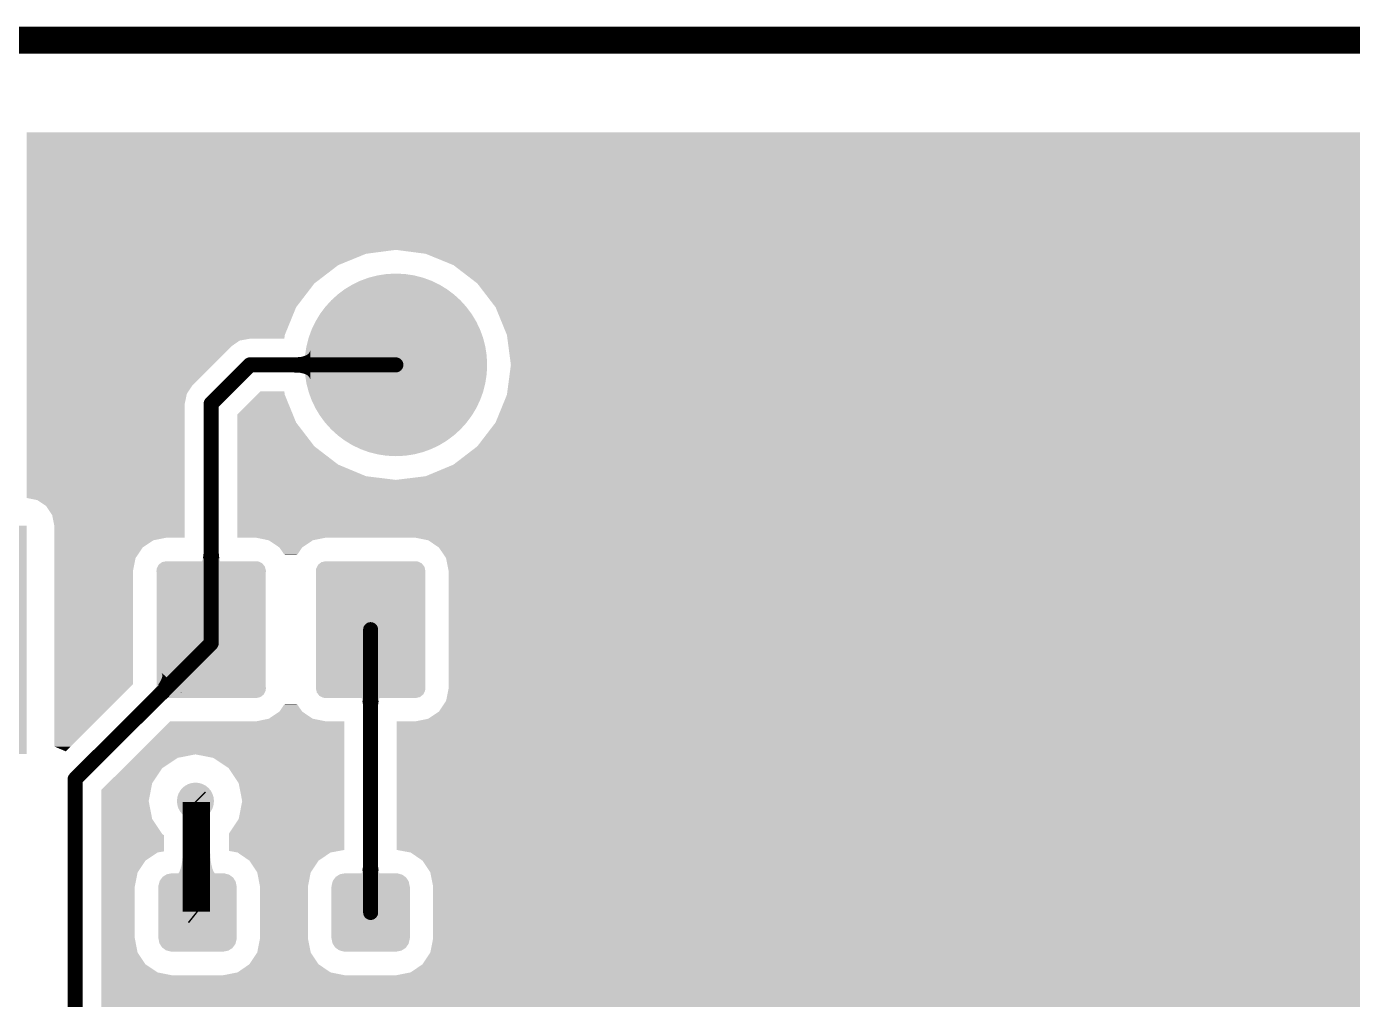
# Model space of a CAD drawing. Header units: millimetres. Extents: x -0.01 to 2.37, y -0.01 to 1.58.
# Drawn here: x 1.245 to 1.818, y 1.16 to 1.581 of the extents above; entities that cross this region are included whole.
import ezdxf

# ---------------------------------------------------------------- set-up
doc = ezdxf.new("R2010")
doc.units = ezdxf.units.MM
doc.layers.get('0').update_dxf_attribs({"linetype": 'CONTINUOUS', "lineweight": 0})
for name, color, linetype, lineweight in [('PCB_KUR_GKO', 130, 'CONTINUOUS', 0), ('PCB_KUR_GPT', 8, 'CONTINUOUS', 0), ('PCB_KUR_GTL', 30, 'CONTINUOUS', 0), ('PCB_KUR_GTP', 254, 'CONTINUOUS', 0), ('PCB_KUR_GTS', 254, 'CONTINUOUS', 0), ('PCB_KUR_TXT', 254, 'CONTINUOUS', 0)]:
    doc.layers.add(name, color=color, linetype=linetype, lineweight=lineweight)

# ---------------------------------------------------------------- blocks, each defined once
blk = doc.blocks.new('CUSTOM_35')
for points in [[(-0.01495, 0.0112), (-0.01489, 0.01188), (0.01495, 0.0112), (0.01479, 0.01188)], [(-0.01489, 0.01188), (-0.01445, 0.01287), (0.01479, 0.01188), (0.01456, 0.01287)], [(-0.01445, 0.01287), (-0.0142, 0.01345), (0.01456, 0.01287), (0.01407, 0.01345)], [(-0.0142, 0.01345), (-0.01331, 0.0142), (0.01407, 0.01345), (0.01345, 0.0142)], [(-0.01331, 0.0142), (-0.01287, 0.01456), (0.01345, 0.0142), (0.01264, 0.01456)], [(-0.01287, 0.01456), (-0.01146, 0.01489), (0.01264, 0.01456), (0.01188, 0.01489)], [(-0.01146, 0.01489), (-0.0112, 0.01495), (0.01188, 0.01489), (0.0112, 0.01495)], [(-0.01495, -0.0112), (-0.01495, 0.0112), (0.01495, -0.0112), (0.01495, 0.0112)], [(-0.01479, -0.01188), (-0.01495, -0.0112), (0.01489, -0.01188), (0.01495, -0.0112)], [(-0.01456, -0.01287), (-0.01479, -0.01188), (0.01445, -0.01287), (0.01489, -0.01188)], [(-0.01407, -0.01345), (-0.01456, -0.01287), (0.0142, -0.01345), (0.01445, -0.01287)], [(-0.01345, -0.0142), (-0.01407, -0.01345), (0.01331, -0.0142), (0.0142, -0.01345)], [(-0.01264, -0.01456), (-0.01345, -0.0142), (0.01287, -0.01456), (0.01331, -0.0142)], [(-0.01188, -0.01489), (-0.01264, -0.01456), (0.01146, -0.01489), (0.01287, -0.01456)], [(-0.0112, -0.01495), (-0.01188, -0.01489), (0.0112, -0.01495), (0.01146, -0.01489)]]:
    blk.add_solid(points)
blk = doc.blocks.new('CUSTOM_5')
for points in [[(-0.02165, 0.0254), (-0.02152, 0.02613), (0.02165, 0.0254), (0.02142, 0.02613)], [(-0.02165, -0.0254), (-0.02165, 0.0254), (0.02165, -0.0254), (0.02165, 0.0254)], [(-0.02152, 0.02613), (-0.02114, 0.02664), (0.02142, 0.02613), (0.02126, 0.02664)], [(-0.02114, 0.02664), (-0.02074, 0.02716), (0.02126, 0.02664), (0.02057, 0.02716)], [(-0.02074, 0.02716), (-0.0199, 0.02742), (0.02057, 0.02716), (0.02023, 0.02742)], [(-0.0199, 0.02742), (-0.0195, 0.02755), (0.02023, 0.02742), (0.0195, 0.02755)], [(-0.02142, -0.02613), (-0.02165, -0.0254), (0.02152, -0.02613), (0.02165, -0.0254)], [(-0.02126, -0.02664), (-0.02142, -0.02613), (0.02114, -0.02664), (0.02152, -0.02613)], [(-0.02057, -0.02716), (-0.02126, -0.02664), (0.02074, -0.02716), (0.02114, -0.02664)], [(-0.02023, -0.02742), (-0.02057, -0.02716), (0.0199, -0.02742), (0.02074, -0.02716)], [(-0.0195, -0.02755), (-0.02023, -0.02742), (0.0195, -0.02755), (0.0199, -0.02742)]]:
    blk.add_solid(points)
blk = doc.blocks.new('ROUND_72')
h = blk.add_hatch(color=256)
edge = h.paths.add_edge_path(flags=0)
edge.add_arc((0, 0), 0.0375, 0, 360)
blk = doc.blocks.new('SQUARE_15')
blk.add_solid([(0.0315, 0.0315), (0.0315, -0.0315), (-0.0315, 0.0315), (-0.0315, -0.0315)])
blk = doc.blocks.new('ROUND_16')
h = blk.add_hatch(color=256)
edge = h.paths.add_edge_path(flags=0)
edge.add_arc((0, 0), 0.008, 0, 360)
blk = doc.blocks.new('ROUND_3')
h = blk.add_hatch(color=256)
edge = h.paths.add_edge_path(flags=0)
edge.add_arc((0, 0), 0.0059, 0, 360)
blk = doc.blocks.new('ROUND_7')
h = blk.add_hatch(color=256)
edge = h.paths.add_edge_path(flags=0)
edge.add_arc((0, 0), 0.00325, 0, 360)
blk = doc.blocks.new('CUSTOM_76')
for points in [[(-0.0169, 0.0112), (-0.01689, 0.0116), (0.0169, 0.0112), (0.01682, 0.0116)], [(-0.01689, 0.0116), (-0.01644, 0.01329), (0.01682, 0.0116), (0.0165, 0.01329)], [(-0.01644, 0.01329), (-0.01634, 0.01365), (0.0165, 0.01329), (0.01627, 0.01365)], [(-0.01634, 0.01365), (-0.01529, 0.01509), (0.01627, 0.01365), (0.01537, 0.01509)], [(-0.01529, 0.01509), (-0.01509, 0.01537), (0.01537, 0.01509), (0.01498, 0.01537)], [(-0.01509, 0.01537), (-0.01354, 0.01634), (0.01498, 0.01537), (0.01365, 0.01634)], [(-0.01354, 0.01634), (-0.01329, 0.0165), (0.01365, 0.01634), (0.01305, 0.0165)], [(-0.01329, 0.0165), (-0.01127, 0.01689), (0.01305, 0.0165), (0.0116, 0.01689)], [(-0.01127, 0.01689), (-0.0112, 0.0169), (0.0116, 0.01689), (0.0112, 0.0169)], [(-0.0112, 0.0169), (-0.0112, 0.01695), (0.0112, 0.0169), (0.0112, 0.01695)], [(-0.01695, -0.0112), (-0.01695, 0.0112), (0.01695, -0.0112), (0.01695, 0.0112)], [(-0.01682, -0.0116), (-0.0169, -0.0112), (0.01689, -0.0116), (0.0169, -0.0112)], [(-0.0165, -0.01329), (-0.01682, -0.0116), (0.01644, -0.01329), (0.01689, -0.0116)], [(-0.01627, -0.01365), (-0.0165, -0.01329), (0.01634, -0.01365), (0.01644, -0.01329)], [(-0.01537, -0.01509), (-0.01627, -0.01365), (0.01529, -0.01509), (0.01634, -0.01365)], [(-0.01498, -0.01537), (-0.01537, -0.01509), (0.01509, -0.01537), (0.01529, -0.01509)], [(-0.01365, -0.01634), (-0.01498, -0.01537), (0.01354, -0.01634), (0.01509, -0.01537)], [(-0.01305, -0.0165), (-0.01365, -0.01634), (0.01329, -0.0165), (0.01354, -0.01634)], [(-0.0116, -0.01689), (-0.01305, -0.0165), (0.01127, -0.01689), (0.01329, -0.0165)], [(-0.0112, -0.0169), (-0.0116, -0.01689), (0.0112, -0.0169), (0.01127, -0.01689)], [(-0.0112, -0.01695), (-0.0112, -0.0169), (0.0112, -0.01695), (0.0112, -0.0169)]]:
    blk.add_solid(points)
blk = doc.blocks.new('CUSTOM_22')
for points in [[(-0.02198, 0.0286), (-0.02127, 0.02915), (0.02214, 0.0286), (0.02105, 0.02915)], [(-0.02127, 0.02915), (-0.02008, 0.02942), (0.02105, 0.02915), (0.02053, 0.02942)], [(-0.02008, 0.02942), (-0.0195, 0.02955), (0.02053, 0.02942), (0.0195, 0.02955)], [(-0.02365, 0.0254), (-0.02352, 0.02643), (0.02365, 0.0254), (0.02342, 0.02643)], [(-0.02364, 0.02508), (-0.02365, 0.0254), (0.02364, 0.02508), (0.02365, 0.0254)], [(-0.0236, 0.02476), (-0.02364, 0.02508), (0.0236, 0.02476), (0.02364, 0.02508)], [(-0.0236, -0.02476), (-0.0236, 0.02476), (0.0236, -0.02476), (0.0236, 0.02476)], [(-0.02352, 0.02643), (-0.02314, 0.02717), (0.02342, 0.02643), (0.02325, 0.02717)], [(-0.02314, 0.02717), (-0.0227, 0.02804), (0.02325, 0.02717), (0.02257, 0.02804)], [(-0.0227, 0.02804), (-0.02198, 0.0286), (0.02257, 0.02804), (0.02214, 0.0286)], [(-0.02365, -0.0254), (-0.02364, -0.02508), (0.02365, -0.0254), (0.02364, -0.02508)], [(-0.02342, -0.02643), (-0.02365, -0.0254), (0.02352, -0.02643), (0.02365, -0.0254)], [(-0.02364, -0.02508), (-0.0236, -0.02476), (0.02364, -0.02508), (0.0236, -0.02476)], [(-0.02325, -0.02717), (-0.02342, -0.02643), (0.02314, -0.02717), (0.02352, -0.02643)], [(-0.02257, -0.02804), (-0.02325, -0.02717), (0.0227, -0.02804), (0.02314, -0.02717)], [(-0.02214, -0.0286), (-0.02257, -0.02804), (0.02198, -0.0286), (0.0227, -0.02804)], [(-0.02105, -0.02915), (-0.02214, -0.0286), (0.02127, -0.02915), (0.02198, -0.0286)], [(-0.02053, -0.02942), (-0.02105, -0.02915), (0.02008, -0.02942), (0.02127, -0.02915)], [(-0.0195, -0.02955), (-0.02053, -0.02942), (0.0195, -0.02955), (0.02008, -0.02942)]]:
    blk.add_solid(points)
blk = doc.blocks.new('ROUND_87')
h = blk.add_hatch(color=256)
edge = h.paths.add_edge_path(flags=0)
edge.add_arc((0, 0), 0.03945, 0, 360)
blk = doc.blocks.new('SQUARE_26')
blk.add_solid([(0.03345, 0.03345), (0.03345, -0.03345), (-0.03345, 0.03345), (-0.03345, -0.03345)])
blk = doc.blocks.new('ROUND_8')
h = blk.add_hatch(color=256)
edge = h.paths.add_edge_path(flags=0)
edge.add_arc((0, 0), 0.005, 0, 360)
blk = doc.blocks.new('ROUND_12')
h = blk.add_hatch(color=256)
edge = h.paths.add_edge_path(flags=0)
edge.add_arc((0, 0), 0.0197, 0, 360)

msp = doc.modelspace()

# ---------------------------------------------------------------- linework, layer by layer
at = {"layer": 'PCB_KUR_GKO', "lineweight": 211, "const_width": 0.0118}
msp.add_lwpolyline([(0, 1.5748), (2.3622, 1.5748)], dxfattribs=at)
at = {"layer": 'PCB_KUR_GTL', "lineweight": 211}
for points, const_width in [([(1.3248, 1.4178), (1.3415, 1.4345)], 0.0065), ([(1.3415, 1.4345), (1.4046, 1.4345)], 0.0065), ([(1.3248, 1.3142), (1.3248, 1.4178)], 0.0065), ([(1.3937, 1.1979), (1.3937, 1.3201)], 0.0065), ([(1.266, 1.2555), (1.3248, 1.3142)], 0.0065), ([(1.266, 1.086), (1.266, 1.2555)], 0.0065), ([(1.318, 1.246), (1.3184, 1.2456)], 0.0118), ([(1.3184, 1.1983), (1.3184, 1.2456)], 0.0118), ([(1.3184, 1.1983), (1.3189, 1.1979)], 0.0118)]:
    msp.add_lwpolyline(points, dxfattribs=dict(at, const_width=const_width))
at = {"layer": 'PCB_KUR_GTL'}
for points in [[(1.245, 1.5303), (1.245, 1.535), (2.2178, 1.5303), (2.2161, 1.535)], [(1.245, 1.5267), (1.245, 1.5303), (2.2134, 1.5267), (2.2178, 1.5303)], [(1.245, 1.5159), (1.245, 1.5267), (2.2046, 1.5159), (2.2134, 1.5267)], [(1.245, 1.5036), (1.245, 1.5159), (2.198, 1.5036), (2.2046, 1.5159)], [(1.245, 1.4903), (1.245, 1.5036), (2.1939, 1.4903), (2.198, 1.5036)], [(1.245, 1.4842), (1.245, 1.4903), (2.19333, 1.4842), (2.1939, 1.4903)], [(1.245, 1.4825), (1.245, 1.4842), (1.3917, 1.4825), (1.4046, 1.4842)], [(1.4175, 1.4825), (1.4046, 1.4842), (2.19317, 1.4825), (2.19333, 1.4842)], [(1.245, 1.4776), (1.245, 1.4825), (1.3797, 1.4776), (1.3917, 1.4825)], [(1.4295, 1.4776), (1.4175, 1.4825), (2.19271, 1.4776), (2.19317, 1.4825)], [(1.245, 1.4697), (1.245, 1.4776), (1.3694, 1.4697), (1.3797, 1.4776)], [(1.43107, 1.4764), (1.4295, 1.4776), (2.1926, 1.4764), (2.19271, 1.4776)], [(1.4398, 1.4697), (1.43107, 1.4764), (2.19323, 1.4697), (2.1926, 1.4764)], [(1.245, 1.4594), (1.245, 1.4697), (1.3615, 1.4594), (1.3694, 1.4697)], [(1.44532, 1.4625), (1.4398, 1.4697), (2.1939, 1.4625), (2.19323, 1.4697)], [(1.4477, 1.4594), (1.44532, 1.4625), (2.19485, 1.4594), (2.1939, 1.4625)], [(1.245, 1.4474), (1.245, 1.4594), (1.3566, 1.4474), (1.3615, 1.4594)], [(1.45191, 1.4491), (1.4477, 1.4594), (2.198, 1.4491), (2.19485, 1.4594)], [(1.245, 1.4458), (1.245, 1.4474), (1.3564, 1.4458), (1.3566, 1.4474)], [(1.245, 1.445), (1.245, 1.4458), (1.3371, 1.445), (1.3415, 1.4458)], [(1.245, 1.4458), (1.245, 1.4458), (1.3415, 1.4458), (1.3564, 1.4458)], [(1.245, 1.4425), (1.245, 1.445), (1.3335, 1.4425), (1.3371, 1.445)], [(1.4526, 1.4474), (1.45191, 1.4491), (2.19891, 1.4474), (2.198, 1.4491)], [(1.454, 1.4368), (1.4526, 1.4474), (2.2046, 1.4368), (2.19891, 1.4474)], [(1.245, 1.4258), (1.245, 1.4425), (1.3168, 1.4258), (1.3335, 1.4425)], [(1.364, 1.438), (1.3649, 1.4383), (1.3677, 1.438), (1.3677, 1.4383)], [(1.3649, 1.4383), (1.3657, 1.4386), (1.3677, 1.4383), (1.3677, 1.4386)], [(1.3657, 1.4386), (1.3663, 1.4389), (1.3677, 1.4386), (1.3677, 1.4389)], [(1.3663, 1.4389), (1.3668, 1.4393), (1.3677, 1.4389), (1.3677, 1.4393)], [(1.3668, 1.4393), (1.3672, 1.4398), (1.3677, 1.4393), (1.3677, 1.4398)], [(1.3672, 1.4398), (1.3675, 1.4404), (1.3677, 1.4398), (1.3677, 1.4404)], [(1.3675, 1.4404), (1.3677, 1.441), (1.3677, 1.4404), (1.3677, 1.441)], [(1.3607, 1.4377), (1.362, 1.4378), (1.3677, 1.4377), (1.3677, 1.4378)], [(1.3607, 1.4312), (1.3607, 1.4377), (1.3677, 1.4312), (1.3677, 1.4377)], [(1.362, 1.4378), (1.3631, 1.4379), (1.3677, 1.4378), (1.3677, 1.4379)], [(1.3631, 1.4379), (1.364, 1.438), (1.3677, 1.4379), (1.3677, 1.438)], [(1.45318, 1.426), (1.4543, 1.4345), (2.2134, 1.426), (2.20647, 1.4345)], [(1.4543, 1.4345), (1.454, 1.4368), (2.20647, 1.4345), (2.2046, 1.4368)], [(1.3631, 1.4311), (1.362, 1.4312), (1.3677, 1.4311), (1.3677, 1.4312)], [(1.364, 1.4309), (1.3631, 1.4311), (1.3677, 1.4309), (1.3677, 1.4311)], [(1.3649, 1.4307), (1.364, 1.4309), (1.3677, 1.4307), (1.3677, 1.4309)], [(1.3657, 1.4304), (1.3649, 1.4307), (1.3677, 1.4304), (1.3677, 1.4307)], [(1.3663, 1.4301), (1.3657, 1.4304), (1.3677, 1.4301), (1.3677, 1.4304)], [(1.3668, 1.4296), (1.3663, 1.4301), (1.3677, 1.4296), (1.3677, 1.4301)], [(1.3672, 1.4292), (1.3668, 1.4296), (1.3677, 1.4292), (1.3677, 1.4296)], [(1.3675, 1.4286), (1.3672, 1.4292), (1.3677, 1.4286), (1.3677, 1.4292)], [(1.3677, 1.428), (1.3675, 1.4286), (1.3677, 1.428), (1.3677, 1.4286)], [(1.245, 1.4221), (1.245, 1.4258), (1.3143, 1.4221), (1.3168, 1.4258)], [(1.245, 1.4178), (1.245, 1.4221), (1.3134, 1.4178), (1.3143, 1.4221)], [(1.3361, 1.4131), (1.34468, 1.4216), (1.36007, 1.4131), (1.3566, 1.4216)], [(1.34468, 1.4216), (1.3462, 1.4231), (1.3566, 1.4216), (1.3564, 1.4231)], [(1.4508, 1.4172), (1.4526, 1.4216), (2.2242, 1.4172), (2.2188, 1.4216)], [(1.4526, 1.4216), (1.45318, 1.426), (2.2188, 1.4216), (2.2134, 1.426)], [(1.245, 1.377), (1.245, 1.4178), (1.3134, 1.377), (1.3134, 1.4178)], [(1.44811, 1.4106), (1.4508, 1.4172), (2.2365, 1.4106), (2.2242, 1.4172)], [(1.3361, 1.4096), (1.3361, 1.4131), (1.3615, 1.4096), (1.36007, 1.4131)], [(1.3361, 1.3993), (1.3361, 1.4096), (1.3694, 1.3993), (1.3615, 1.4096)], [(1.44532, 1.4065), (1.4477, 1.4096), (2.2499, 1.4065), (2.23977, 1.4096)], [(1.4477, 1.4096), (1.44811, 1.4106), (2.23977, 1.4096), (2.2365, 1.4106)], [(1.4398, 1.3993), (1.44433, 1.4052), (2.326, 1.3993), (2.326, 1.4052)], [(1.44433, 1.4052), (1.44532, 1.4065), (2.2638, 1.4052), (2.2499, 1.4065)], [(1.3361, 1.3914), (1.3361, 1.3993), (1.3797, 1.3914), (1.3694, 1.3993)], [(1.4295, 1.3914), (1.4398, 1.3993), (2.326, 1.3914), (2.326, 1.3993)], [(1.3361, 1.3864), (1.3361, 1.3914), (1.3917, 1.3864), (1.3797, 1.3914)], [(1.4175, 1.3864), (1.4295, 1.3914), (2.326, 1.3864), (2.326, 1.3914)], [(1.3361, 1.3848), (1.3361, 1.3864), (1.4046, 1.3848), (1.3917, 1.3864)], [(1.3361, 1.3598), (1.3361, 1.3848), (2.326, 1.3598), (2.326, 1.3848)], [(1.4046, 1.3848), (1.4175, 1.3864), (2.326, 1.3848), (2.326, 1.3864)], [(1.2496, 1.3761), (1.245, 1.377), (1.3134, 1.3761), (1.3134, 1.377)], [(1.2535, 1.3735), (1.2496, 1.3761), (1.3134, 1.3735), (1.3134, 1.3761)], [(1.2561, 1.3696), (1.2535, 1.3735), (1.3134, 1.3696), (1.3134, 1.3735)], [(1.257, 1.365), (1.2561, 1.3696), (1.3134, 1.365), (1.3134, 1.3696)], [(0.65, 1.2663), (0.65, 1.365), (1.245, 1.2663), (1.245, 1.365)], [(1.257, 1.3598), (1.257, 1.365), (1.3134, 1.3598), (1.3134, 1.365)], [(1.257, 1.3587), (1.257, 1.3598), (1.2998, 1.3587), (1.3053, 1.3598)], [(1.257, 1.3598), (1.257, 1.3598), (1.3053, 1.3598), (1.3134, 1.3598)], [(1.257, 1.3556), (1.257, 1.3587), (1.2952, 1.3556), (1.2998, 1.3587)], [(1.3497, 1.3587), (1.3443, 1.3598), (1.3687, 1.3587), (1.3742, 1.3598)], [(1.3543, 1.3556), (1.3497, 1.3587), (1.3641, 1.3556), (1.3687, 1.3587)], [(1.4186, 1.3587), (1.4132, 1.3598), (2.326, 1.3587), (2.326, 1.3598)], [(1.4232, 1.3556), (1.4186, 1.3587), (2.326, 1.3556), (2.326, 1.3587)], [(1.257, 1.351), (1.257, 1.3556), (1.2921, 1.351), (1.2952, 1.3556)], [(1.3214, 1.3519), (1.3215, 1.353), (1.3282, 1.3519), (1.3281, 1.353)], [(1.3215, 1.353), (1.3215, 1.3542), (1.3281, 1.353), (1.328, 1.3542)], [(1.3564, 1.3525), (1.3543, 1.3556), (1.362, 1.3525), (1.3641, 1.3556)], [(1.357, 1.3523), (1.3564, 1.3525), (1.3614, 1.3523), (1.362, 1.3525)], [(1.4263, 1.351), (1.4232, 1.3556), (2.326, 1.351), (2.326, 1.3556)], [(1.257, 1.3455), (1.257, 1.351), (1.291, 1.3455), (1.2921, 1.351)], [(1.31833, 1.3476), (1.3189, 1.3477), (1.33127, 1.3476), (1.3307, 1.3477)], [(1.3189, 1.3477), (1.3194, 1.3479), (1.3307, 1.3477), (1.3301, 1.3479)], [(1.3194, 1.3479), (1.3199, 1.3482), (1.3301, 1.3479), (1.3296, 1.3482)], [(1.3199, 1.3482), (1.3204, 1.3487), (1.3296, 1.3482), (1.3292, 1.3487)], [(1.3204, 1.3487), (1.3207, 1.3493), (1.3292, 1.3487), (1.3288, 1.3493)], [(1.3207, 1.3493), (1.321, 1.35), (1.3288, 1.3493), (1.3285, 1.35)], [(1.321, 1.35), (1.3212, 1.3509), (1.3285, 1.35), (1.3283, 1.3509)], [(1.3212, 1.3509), (1.3214, 1.3519), (1.3283, 1.3509), (1.3282, 1.3519)], [(1.4274, 1.3455), (1.4263, 1.351), (2.326, 1.3455), (2.326, 1.351)], [(1.257, 1.2965), (1.257, 1.3455), (1.291, 1.2965), (1.291, 1.3455)], [(1.4274, 1.2947), (1.4274, 1.3455), (2.326, 1.2947), (2.326, 1.3455)], [(1.3035, 1.3012), (1.3032, 1.3017), (1.3037, 1.3012), (1.3032, 1.3017)], [(1.3037, 1.3006), (1.3035, 1.3012), (1.30431, 1.3006), (1.3037, 1.3012)], [(1.257, 1.2696), (1.257, 1.2965), (1.2641, 1.2696), (1.291, 1.2965)], [(1.2998, 1.2939), (1.3018, 1.2963), (1.31109, 1.2939), (1.30866, 1.2963)], [(1.3018, 1.2963), (1.3026, 1.2973), (1.30866, 1.2963), (1.30765, 1.2973)], [(1.3026, 1.2973), (1.3031, 1.2983), (1.30765, 1.2973), (1.30664, 1.2983)], [(1.3031, 1.2983), (1.3035, 1.2992), (1.30664, 1.2983), (1.30573, 1.2992)], [(1.3035, 1.2992), (1.3037, 1.3), (1.30573, 1.2992), (1.30492, 1.3)], [(1.3037, 1.3), (1.3037, 1.3006), (1.30492, 1.3), (1.30431, 1.3006)], [(1.2985, 1.2925), (1.29859, 1.2926), (1.30865, 1.2925), (1.3088, 1.2926)], [(1.299, 1.292), (1.2985, 1.2925), (1.3079, 1.292), (1.30865, 1.2925)], [(1.29859, 1.2926), (1.29896, 1.293), (1.3088, 1.2926), (1.3097, 1.293)], [(1.29896, 1.293), (1.29915, 1.2932), (1.3097, 1.293), (1.3105, 1.2932)], [(1.2997, 1.2913), (1.299, 1.292), (1.3068, 1.2913), (1.3079, 1.292)], [(1.29915, 1.2932), (1.2998, 1.2939), (1.31179, 1.2932), (1.31109, 1.2939)], [(1.29915, 1.2932), (1.29915, 1.2932), (1.3105, 1.2932), (1.3112, 1.2932)], [(1.3006, 1.2904), (1.2997, 1.2913), (1.3057, 1.2904), (1.3068, 1.2913)], [(1.3031, 1.2879), (1.3006, 1.2904), (1.3031, 1.2879), (1.3057, 1.2904)], [(1.3118, 1.293), (1.3112, 1.2932), (1.312, 1.293), (1.31179, 1.2932)], [(1.3123, 1.2927), (1.312, 1.293), (1.3123, 1.2927), (1.3118, 1.293)], [(1.3878, 1.2926), (1.38725, 1.29269), (1.3995, 1.2926), (1.40014, 1.29269)], [(1.3883, 1.2924), (1.3878, 1.2926), (1.399, 1.2924), (1.3995, 1.2926)], [(1.3888, 1.2921), (1.3883, 1.2924), (1.3985, 1.2921), (1.399, 1.2924)], [(1.3892, 1.2916), (1.3888, 1.2921), (1.3981, 1.2916), (1.3985, 1.2921)], [(1.3896, 1.291), (1.3892, 1.2916), (1.3977, 1.291), (1.3981, 1.2916)], [(1.3899, 1.2903), (1.3896, 1.291), (1.3974, 1.2903), (1.3977, 1.291)], [(1.3901, 1.2894), (1.3899, 1.2903), (1.3972, 1.2894), (1.3974, 1.2903)], [(1.3903, 1.2884), (1.3901, 1.2894), (1.397, 1.2884), (1.3972, 1.2894)], [(1.4232, 1.2847), (1.4263, 1.2893), (2.326, 1.2847), (2.326, 1.2893)], [(1.4263, 1.2893), (1.4274, 1.2947), (2.326, 1.2893), (2.326, 1.2947)], [(1.3497, 1.2816), (1.3543, 1.2847), (1.3687, 1.2816), (1.3641, 1.2847)], [(1.3543, 1.2847), (1.3564, 1.2878), (1.3641, 1.2847), (1.362, 1.2878)], [(1.3564, 1.2878), (1.357, 1.288), (1.362, 1.2878), (1.3614, 1.288)], [(1.3904, 1.2873), (1.3903, 1.2884), (1.3969, 1.2873), (1.397, 1.2884)], [(1.3904, 1.286), (1.3904, 1.2873), (1.3969, 1.286), (1.3969, 1.2873)], [(1.4186, 1.2816), (1.4232, 1.2847), (2.326, 1.2816), (2.326, 1.2847)], [(1.29275, 1.2662), (1.3071, 1.2805), (1.3823, 1.2662), (1.3823, 1.2805)], [(1.32836, 1.2805), (1.3443, 1.2805), (1.3823, 1.2805), (1.3742, 1.2805)], [(1.3443, 1.2805), (1.3497, 1.2816), (1.3742, 1.2805), (1.3687, 1.2816)], [(1.405, 1.2249), (1.405, 1.2805), (2.326, 1.2249), (2.326, 1.2805)], [(1.4132, 1.2805), (1.4186, 1.2816), (2.326, 1.2805), (2.326, 1.2816)], [(1.262, 1.2675), (1.257, 1.2696), (1.262, 1.2675), (1.2641, 1.2696)], [(1.28683, 1.2603), (1.29125, 1.2647), (1.3037, 1.2603), (1.3103, 1.2647)], [(1.29125, 1.2647), (1.29275, 1.2662), (1.3103, 1.2647), (1.318, 1.2662)], [(1.3257, 1.2647), (1.318, 1.2662), (1.3823, 1.2647), (1.3823, 1.2662)], [(1.3323, 1.2603), (1.3257, 1.2647), (1.3823, 1.2603), (1.3823, 1.2647)], [(1.28021, 1.2537), (1.28683, 1.2603), (1.2993, 1.2537), (1.3037, 1.2603)], [(1.3367, 1.2537), (1.3323, 1.2603), (1.3823, 1.2537), (1.3823, 1.2603)], [(1.2773, 1.2508), (1.28021, 1.2537), (1.29873, 1.2508), (1.2993, 1.2537)], [(1.2773, 1.246), (1.2773, 1.2508), (1.2978, 1.246), (1.29873, 1.2508)], [(1.3382, 1.246), (1.3367, 1.2537), (1.3823, 1.246), (1.3823, 1.2537)], [(1.2773, 1.2383), (1.2773, 1.246), (1.2993, 1.2383), (1.2978, 1.246)], [(1.3367, 1.2383), (1.3382, 1.246), (1.3823, 1.2383), (1.3823, 1.246)], [(1.2773, 1.2317), (1.2773, 1.2383), (1.3037, 1.2317), (1.2993, 1.2383)], [(1.3325, 1.232), (1.3367, 1.2383), (1.3823, 1.232), (1.3823, 1.2383)], [(1.3325, 1.2249), (1.3325, 1.232), (1.3823, 1.2249), (1.3823, 1.232)], [(1.2773, 1.2313), (1.2773, 1.2317), (1.3044, 1.2313), (1.3037, 1.2317)], [(1.2773, 1.2243), (1.2773, 1.2313), (1.3044, 1.2243), (1.3044, 1.2313)], [(1.2773, 1.2238), (1.2773, 1.2243), (1.3016, 1.2238), (1.3044, 1.2243)], [(1.2773, 1.2203), (1.2773, 1.2238), (1.2964, 1.2203), (1.3016, 1.2238)], [(1.3123, 1.2203), (1.3125, 1.2223), (1.3246, 1.2203), (1.3244, 1.2223)], [(1.3125, 1.2223), (1.3125, 1.2246), (1.3244, 1.2223), (1.3243, 1.2246)], [(1.3325, 1.2245), (1.3325, 1.2249), (1.38017, 1.2245), (1.3823, 1.2249)], [(1.3362, 1.2238), (1.3325, 1.2245), (1.3764, 1.2238), (1.38015, 1.2245)], [(1.3325, 1.2245), (1.3325, 1.2245), (1.38015, 1.2245), (1.38016, 1.2245)], [(1.3325, 1.2245), (1.3325, 1.2245), (1.38016, 1.2245), (1.38017, 1.2245)], [(1.3413, 1.2203), (1.3362, 1.2238), (1.3712, 1.2203), (1.3764, 1.2238)], [(1.411, 1.2238), (1.405, 1.2249), (2.326, 1.2238), (2.326, 1.2249)], [(1.4161, 1.2203), (1.411, 1.2238), (2.326, 1.2203), (2.326, 1.2238)], [(1.2773, 1.2152), (1.2773, 1.2203), (1.293, 1.2152), (1.2964, 1.2203)], [(1.2773, 1.2091), (1.2773, 1.2152), (1.2918, 1.2091), (1.293, 1.2152)], [(1.31053, 1.2146), (1.3111, 1.2155), (1.3265, 1.2146), (1.32587, 1.2155)], [(1.3111, 1.2155), (1.31114, 1.2156), (1.32587, 1.2155), (1.3258, 1.2156)], [(1.31114, 1.2156), (1.3116, 1.2169), (1.3258, 1.2156), (1.3253, 1.2169)], [(1.3116, 1.2169), (1.312, 1.2184), (1.3253, 1.2169), (1.32493, 1.2184)], [(1.312, 1.2184), (1.31202, 1.2185), (1.32493, 1.2184), (1.3249, 1.2185)], [(1.31202, 1.2185), (1.3123, 1.2203), (1.3249, 1.2185), (1.3246, 1.2203)], [(1.3447, 1.2152), (1.3413, 1.2203), (1.3678, 1.2152), (1.3712, 1.2203)], [(1.3459, 1.2091), (1.3447, 1.2152), (1.3666, 1.2091), (1.3678, 1.2152)], [(1.3896, 1.2143), (1.3899, 1.2151), (1.3977, 1.2143), (1.3974, 1.2151)], [(1.3899, 1.2151), (1.3901, 1.2159), (1.3974, 1.2151), (1.3972, 1.2159)], [(1.3901, 1.2159), (1.3903, 1.2169), (1.3972, 1.2159), (1.397, 1.2169)], [(1.3903, 1.2169), (1.3904, 1.2181), (1.397, 1.2169), (1.3969, 1.2181)], [(1.3904, 1.2181), (1.3904, 1.2193), (1.3969, 1.2181), (1.3969, 1.2193)], [(1.4195, 1.2152), (1.4161, 1.2203), (2.326, 1.2152), (2.326, 1.2203)], [(1.4207, 1.2091), (1.4195, 1.2152), (2.326, 1.2091), (2.326, 1.2152)], [(1.2773, 1.1867), (1.2773, 1.2091), (1.2918, 1.1867), (1.2918, 1.2091)], [(1.30667, 1.2125), (1.3078, 1.2126), (1.30676, 1.2125), (1.3184, 1.2126)], [(1.30667, 1.2125), (1.30667, 1.2125), (1.30667, 1.2125), (1.30676, 1.2125)], [(1.3078, 1.2126), (1.30805, 1.2127), (1.3184, 1.2126), (1.33015, 1.2127)], [(1.30805, 1.2127), (1.3083, 1.2128), (1.33015, 1.2127), (1.3291, 1.2128)], [(1.3083, 1.2128), (1.3088, 1.213), (1.3291, 1.2128), (1.32843, 1.213)], [(1.3088, 1.213), (1.30893, 1.2131), (1.32843, 1.213), (1.3281, 1.2131)], [(1.30893, 1.2131), (1.3096, 1.2136), (1.3281, 1.2131), (1.32735, 1.2136)], [(1.3096, 1.2136), (1.3097, 1.2137), (1.32735, 1.2136), (1.3272, 1.2137)], [(1.3097, 1.2137), (1.3104, 1.2144), (1.3272, 1.2137), (1.32666, 1.2144)], [(1.3104, 1.2144), (1.31053, 1.2146), (1.32666, 1.2144), (1.3265, 1.2146)], [(1.3459, 1.1867), (1.3459, 1.2091), (1.3666, 1.1867), (1.3666, 1.2091)], [(1.38724, 1.2127), (1.3878, 1.2128), (1.40015, 1.2127), (1.3995, 1.2128)], [(1.3878, 1.2128), (1.3883, 1.213), (1.3995, 1.2128), (1.399, 1.213)], [(1.3883, 1.213), (1.3888, 1.2133), (1.399, 1.213), (1.3985, 1.2133)], [(1.3888, 1.2133), (1.3892, 1.2137), (1.3985, 1.2133), (1.3981, 1.2137)], [(1.3892, 1.2137), (1.3896, 1.2143), (1.3981, 1.2137), (1.3977, 1.2143)], [(1.4207, 1.1867), (1.4207, 1.2091), (2.326, 1.1867), (2.326, 1.2091)], [(1.2773, 1.1806), (1.2773, 1.1867), (1.293, 1.1806), (1.2918, 1.1867)], [(1.3447, 1.1806), (1.3459, 1.1867), (1.3678, 1.1806), (1.3666, 1.1867)], [(1.4195, 1.1806), (1.4207, 1.1867), (2.326, 1.1806), (2.326, 1.1867)], [(1.2773, 1.1755), (1.2773, 1.1806), (1.2964, 1.1755), (1.293, 1.1806)], [(1.3413, 1.1755), (1.3447, 1.1806), (1.3712, 1.1755), (1.3678, 1.1806)], [(1.4161, 1.1755), (1.4195, 1.1806), (2.326, 1.1755), (2.326, 1.1806)], [(1.2773, 1.172), (1.2773, 1.1755), (1.3016, 1.172), (1.2964, 1.1755)], [(1.3362, 1.172), (1.3413, 1.1755), (1.3764, 1.172), (1.3712, 1.1755)], [(1.411, 1.172), (1.4161, 1.1755), (2.326, 1.172), (2.326, 1.1755)], [(1.2773, 1.1708), (1.2773, 1.172), (1.3076, 1.1708), (1.3016, 1.172)], [(1.2773, 1.1517), (1.2773, 1.1708), (2.326, 1.1517), (2.326, 1.1708)], [(1.2773, 1.1708), (1.2773, 1.1708), (1.3301, 1.1708), (1.3076, 1.1708)], [(1.3301, 1.1708), (1.3362, 1.172), (1.3824, 1.1708), (1.3764, 1.172)], [(1.4049, 1.1708), (1.411, 1.172), (2.326, 1.1708), (2.326, 1.172)]]:
    msp.add_solid(points, dxfattribs=at)

# ---------------------------------------------------------------- block references
at = {"layer": 'PCB_KUR_GPT'}
for name, p in [('ROUND_72', (1.4046, 1.4345)), ('SQUARE_15', (1.777, 1.408)), ('CUSTOM_5', (1.3248, 1.3201)), ('CUSTOM_5', (1.3937, 1.3201)), ('CUSTOM_35', (1.3189, 1.1979)), ('CUSTOM_35', (1.3937, 1.1979))]:
    msp.add_blockref(name, p, dxfattribs=at)
at = {"layer": 'PCB_KUR_GTL'}
for name, p in [('ROUND_72', (1.4046, 1.4345)), ('SQUARE_15', (1.777, 1.408)), ('ROUND_7', (1.3415, 1.4345)), ('ROUND_7', (1.4046, 1.4345)), ('ROUND_7', (1.3248, 1.4178)), ('ROUND_7', (1.3248, 1.4178)), ('CUSTOM_5', (1.3248, 1.3201)), ('CUSTOM_5', (1.3937, 1.3201)), ('ROUND_7', (1.3937, 1.3201)), ('ROUND_7', (1.3248, 1.3142)), ('ROUND_7', (1.3248, 1.3142)), ('ROUND_7', (1.266, 1.2555)), ('ROUND_16', (1.318, 1.246)), ('ROUND_3', (1.318, 1.246)), ('ROUND_3', (1.3184, 1.2456)), ('ROUND_3', (1.3184, 1.2456)), ('CUSTOM_35', (1.3189, 1.1979)), ('CUSTOM_35', (1.3937, 1.1979)), ('ROUND_3', (1.3184, 1.1983)), ('ROUND_3', (1.3184, 1.1983)), ('ROUND_3', (1.3189, 1.1979)), ('ROUND_7', (1.3937, 1.1979))]:
    msp.add_blockref(name, p, dxfattribs=at)
at = {"layer": 'PCB_KUR_GTP'}
for name, p in [('ROUND_72', (1.4046, 1.4345)), ('CUSTOM_5', (1.3248, 1.3201)), ('CUSTOM_5', (1.3937, 1.3201)), ('CUSTOM_35', (1.3189, 1.1979)), ('CUSTOM_35', (1.3937, 1.1979))]:
    msp.add_blockref(name, p, dxfattribs=at)
at = {"layer": 'PCB_KUR_GTS'}
for name, p in [('ROUND_87', (1.4046, 1.4345)), ('SQUARE_26', (1.777, 1.408)), ('CUSTOM_22', (1.3248, 1.3201)), ('CUSTOM_22', (1.3937, 1.3201)), ('CUSTOM_76', (1.3189, 1.1979)), ('CUSTOM_76', (1.3937, 1.1979))]:
    msp.add_blockref(name, p, dxfattribs=at)
at = {"layer": 'PCB_KUR_TXT'}
for name, p in [('ROUND_12', (1.777, 1.408)), ('ROUND_8', (1.318, 1.246))]:
    msp.add_blockref(name, p, dxfattribs=at)

doc.saveas('drawing.dxf')
